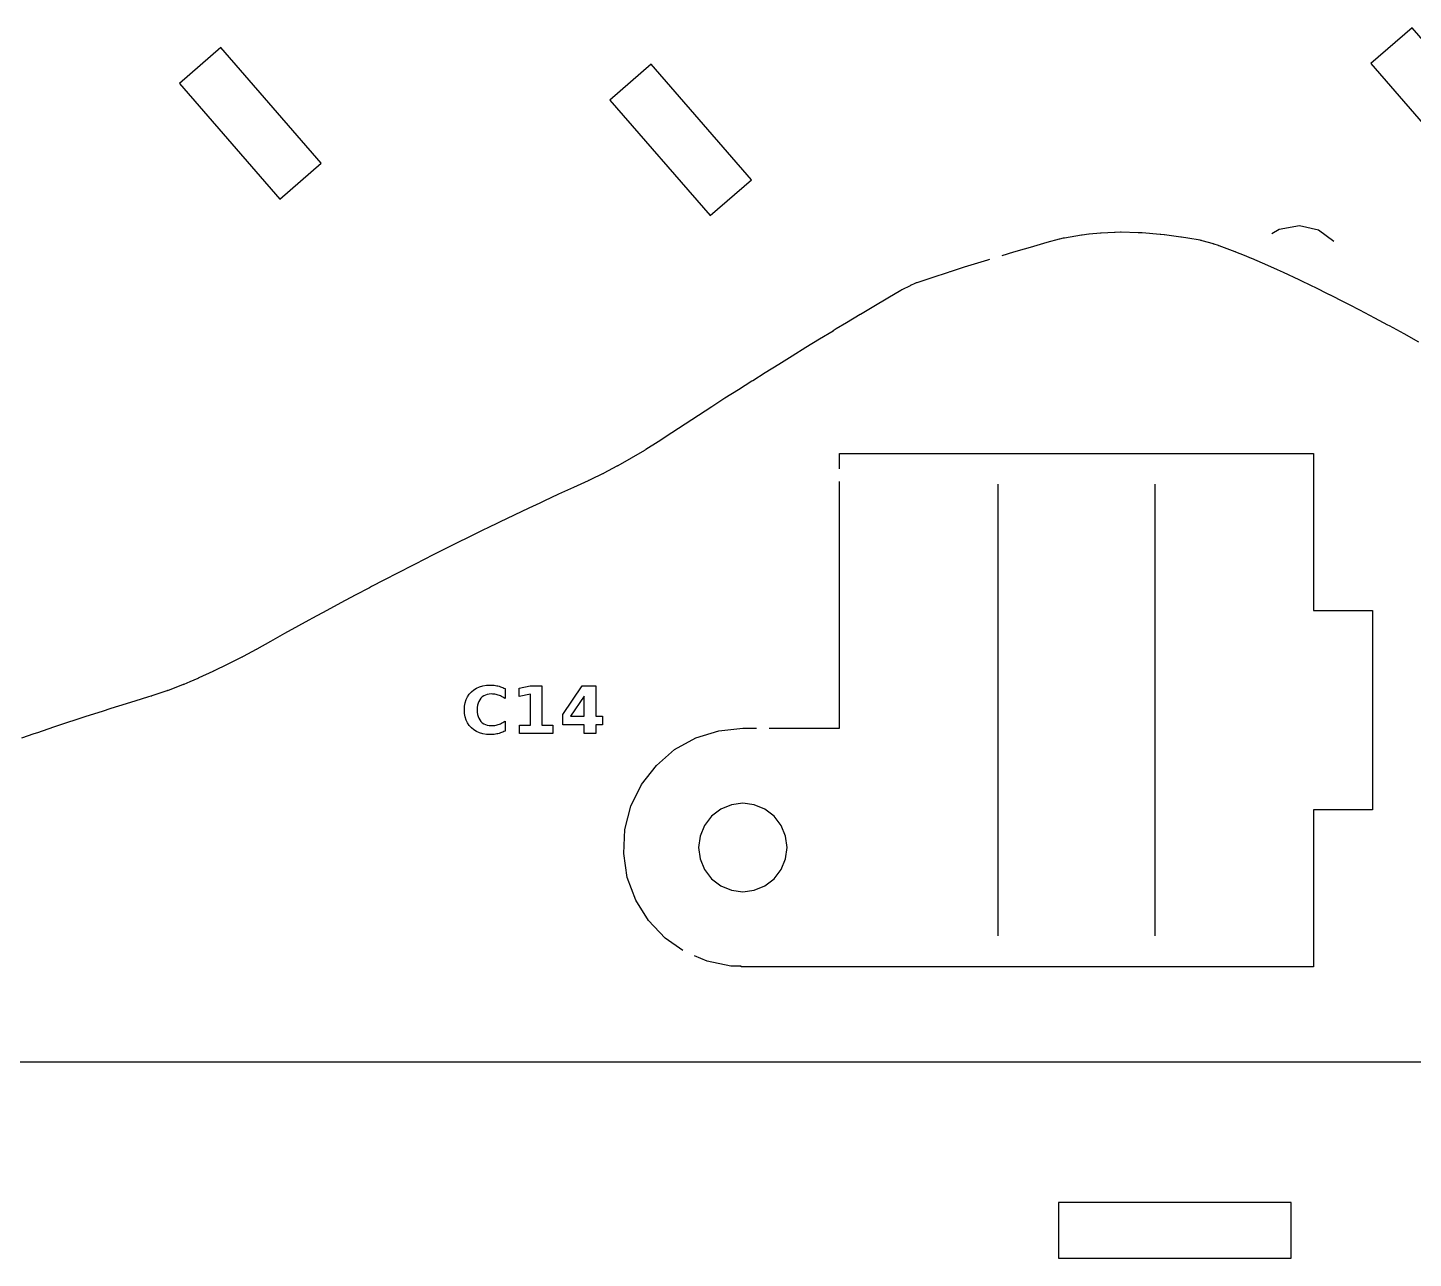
# Model space of a CAD drawing. Header units: millimetres. Extents: x 3 to 297, y 9 to 291.
# Drawn here: x 118.6 to 189.2, y 145.1 to 207.8 of the extents above; entities that cross this region are included whole.
import ezdxf

# ---------------------------------------------------------------- set-up
doc = ezdxf.new("R2010")
doc.units = ezdxf.units.MM
for name, color, linetype in [('CUT', 1, 'CONTINUOUS'), ('ENGRAVE', 5, 'CONTINUOUS'), ('SCORE', 7, 'CONTINUOUS')]:
    doc.layers.add(name, color=color, linetype=linetype)

msp = doc.modelspace()

# ---------------------------------------------------------------- linework, layer by layer
at = {"layer": 'CUT', "color": 1}
for points in [[(192.0959, 200.0475), (194.2033, 201.8759), (189.0983, 207.76), (186.9909, 205.9316), (192.0959, 200.0475)], [(126.3096, 204.9168), (131.4146, 199.0327), (133.522, 200.8611), (128.417, 206.7452), (126.3096, 204.9168)], [(153.3301, 198.188), (155.4375, 200.0163), (150.3324, 205.9004), (148.225, 204.0721), (153.3301, 198.188)], [(154.4166, 168.1771), (153.873, 167.952), (153.4062, 167.5938), (153.048, 167.127), (152.8229, 166.5834), (152.7461, 166), (152.8229, 165.4166), (153.048, 164.873), (153.4062, 164.4062), (153.873, 164.048), (154.4166, 163.8229), (155, 163.7461), (155.5834, 163.8229), (156.127, 164.048), (156.5938, 164.4062), (156.952, 164.873), (157.1771, 165.4166), (157.2539, 166), (157.1771, 166.5834), (156.952, 167.127), (156.5938, 167.5938), (156.127, 167.952), (155.5834, 168.1771), (155, 168.2539), (154.4166, 168.1771)], [(171.075, 145.075), (182.925, 145.075), (182.925, 147.925), (171.075, 147.925), (171.075, 145.075)]]:
    msp.add_lwpolyline(points, close=True, dxfattribs=at)
for points in [[(189.4313, 191.7463), (188.6858, 192.1587), (187.9325, 192.5697), (187.8592, 192.6087), (187.8578, 192.6095), (187.1858, 192.9689), (186.433, 193.3691), (186.4251, 193.3732), (185.9065, 193.6393), (185.6638, 193.7639), (184.899, 194.1549), (184.8908, 194.159), (184.1114, 194.5426), (184.0314, 194.581), (184.0269, 194.5831), (183.3379, 194.917), (183.3305, 194.9205), (182.5462, 195.2876), (182.537, 195.2918), (182.2389, 195.4254), (181.7411, 195.6469), (181.7334, 195.6502), (180.925, 195.9968), (180.9174, 195.9999), (180.5458, 196.1533), (180.1063, 196.3308), (180.0992, 196.3337), (180.0921, 196.3364), (180.085, 196.3391), (179.2618, 196.6481), (179.2511, 196.652), (179.2403, 196.6558), (179.2295, 196.6596), (179.0065, 196.7339), (178.9938, 196.738), (178.981, 196.7419), (178.9682, 196.7457), (178.3955, 196.9092), (178.3626, 196.9176), (178.3296, 196.9251), (178.2962, 196.9317), (177.6755, 197.0363), (177.3431, 197.0912), (177.3335, 197.0927), (177.324, 197.0941), (177.3144, 197.0955), (176.4759, 197.2069), (176.4653, 197.2082), (176.2861, 197.2288), (176.2755, 197.2299), (176.265, 197.231), (176.2544, 197.2319), (175.3447, 197.3049), (175.3374, 197.3054), (175.3301, 197.3059), (175.3227, 197.3064), (175.1675, 197.3151), (175.1575, 197.3156), (175.1475, 197.316), (175.1375, 197.3163), (174.2698, 197.3366), (174.258, 197.3367), (174.2463, 197.3368), (174.2345, 197.3367), (173.9724, 197.3328), (173.9617, 197.3325), (173.9509, 197.3322), (173.9402, 197.3317), (173.2543, 197.2973), (173.2409, 197.2965), (173.2275, 197.2955), (173.2142, 197.2944), (172.6464, 197.241), (172.638, 197.2401), (172.6296, 197.2392), (172.6213, 197.2383), (172.29, 197.1979), (172.2758, 197.196), (172.2616, 197.1939), (172.2475, 197.1917), (171.3819, 197.0448), (171.3606, 197.0408), (171.3394, 197.0364), (171.3182, 197.0316), (171.1374, 196.9876), (171.1312, 196.986), (171.1249, 196.9844), (171.1187, 196.9828), (170.4919, 196.8161), (170.4803, 196.8129), (169.636, 196.5706), (169.3264, 196.4798), (169.3247, 196.4793), (168.79, 196.3233), (168.1912, 196.1438)], [(167.5693, 195.9548), (167.4639, 195.9225), (167.4623, 195.922), (167.1154, 195.8161), (166.2792, 195.5558), (165.5536, 195.3238), (165.5522, 195.3233), (165.4553, 195.2924), (164.6217, 195.0235), (163.8658, 194.7721), (163.8324, 194.7599), (163.7995, 194.7468), (163.7668, 194.7327), (163.5393, 194.6263), (163.5321, 194.6229), (163.5249, 194.6195), (163.5178, 194.616), (163.1082, 194.4114), (163.0887, 194.4012), (163.0694, 194.3907), (163.0502, 194.3798), (162.3798, 193.9824), (161.679, 193.5654), (160.987, 193.15), (160.985, 193.1487), (160.2807, 192.7276), (159.7635, 192.4127), (159.5975, 192.311), (159.5952, 192.3095), (158.9016, 191.8863), (158.2114, 191.4623), (157.5225, 191.0365), (156.8343, 190.6091), (156.1475, 190.1802), (155.5072, 189.7783), (155.4635, 189.7508), (154.7762, 189.3175), (154.0907, 188.8818), (153.4169, 188.4476), (152.7357, 188.007), (152.0601, 187.5658), (151.3878, 187.1229), (150.7393, 186.6932), (150.7244, 186.6834), (150.7093, 186.6737), (150.6943, 186.6641), (150.0597, 186.2676), (150.039, 186.2549), (150.0182, 186.2424), (149.9973, 186.2302), (149.3208, 185.8407), (148.6435, 185.4504), (148.6238, 185.4393), (148.6041, 185.4284), (148.5842, 185.4176), (147.921, 185.0647), (147.8983, 185.0529), (147.8755, 185.0413), (147.8526, 185.03), (147.2597, 184.743), (147.2552, 184.7408), (147.1581, 184.6943), (147.1451, 184.6881), (147.132, 184.6821), (147.119, 184.6761), (146.3728, 184.3379), (145.615, 183.9905), (144.8652, 183.6427), (144.6584, 183.5468), (144.1032, 183.2874), (143.3614, 182.9345), (142.6044, 182.5735), (141.9498, 182.2554), (141.8678, 182.2152), (141.1213, 181.8493), (140.3812, 181.4827), (139.6432, 181.1139), (139.0986, 180.8396), (138.9059, 180.7424), (138.1711, 180.3684), (137.4395, 179.9923), (136.7094, 179.6139), (136.0969, 179.294), (135.9819, 179.2339), (135.2505, 178.8493), (134.5294, 178.4646), (133.8059, 178.0751), (133.0891, 177.6843), (132.9044, 177.5828), (132.3729, 177.2906), (131.6566, 176.8939), (130.9436, 176.4953), (130.2519, 176.1049), (130.2418, 176.0993), (130.2317, 176.0937), (130.2215, 176.0882), (129.5466, 175.7225), (129.5256, 175.7114), (129.5046, 175.7005), (129.4835, 175.6897), (128.7731, 175.3368), (128.7628, 175.3317), (128.0439, 174.9823), (128.0327, 174.9769), (128.0215, 174.9716), (128.0102, 174.9663), (127.3003, 174.6374), (127.28, 174.6281), (127.2596, 174.6191), (127.239, 174.6102), (126.838, 174.4404), (126.8325, 174.4381), (126.5226, 174.3085), (126.5018, 174.3001), (126.481, 174.2918), (126.4601, 174.2836), (125.7253, 174.005), (125.7031, 173.9968), (125.681, 173.9888), (125.6587, 173.9811), (124.8987, 173.7231), (124.8807, 173.7172), (124.8626, 173.7113), (124.8445, 173.7056), (124.7222, 173.6679), (124.0278, 173.4546), (123.1993, 173.195), (122.817, 173.0742), (122.3653, 172.9308), (121.5436, 172.6652), (120.8758, 172.4486), (120.7117, 172.3951), (119.895, 172.124), (119.0689, 171.8483), (118.8948, 171.7892), (118.2578, 171.5712)], [(159.925, 185.2963), (159.925, 186.075), (184.075, 186.075), (184.075, 178.075), (187.075, 178.075), (187.075, 167.925), (184.075, 167.925), (184.075, 159.925), (154.925, 159.925), (154.925, 159.9558), (154.3854, 159.9558), (153.1813, 160.2032), (152.5324, 160.4817)], [(156.3463, 172.075), (159.925, 172.075), (159.925, 184.6463)], [(151.9475, 160.7605), (151.0427, 161.3903), (150.1957, 162.2812), (149.5455, 163.3244), (149.1186, 164.4772), (148.9324, 165.6923), (148.9947, 166.92), (149.3028, 168.11), (149.8442, 169.2137), (150.5966, 170.1857), (151.5293, 170.9865), (152.6041, 171.583), (153.777, 171.951), (154.9962, 172.075), (155.6963, 172.075)], [(10.2328, 149.8682), (10.6226, 150.5976), (11.8756, 152.1244), (13.4024, 153.3774), (15.1443, 154.3084), (17.0344, 154.8818), (18.9963, 155.075), (197.6474, 155.075)]]:
    msp.add_lwpolyline(points, dxfattribs=at)
at = {"layer": 'ENGRAVE', "color": 5}
for points in [[(142.8312, 171.9048), (142.7725, 171.8787), (142.713, 171.8549), (142.6526, 171.8336), (142.5914, 171.8148), (142.5294, 171.7984), (142.4666, 171.7844), (142.4029, 171.7731), (142.3382, 171.7642), (142.2726, 171.7579), (142.2062, 171.7541), (142.1388, 171.7528), (141.9435, 171.7622), (141.7621, 171.7905), (141.5948, 171.8376), (141.4415, 171.9036), (141.3022, 171.9885), (141.1769, 172.0922), (141.0685, 172.212), (140.9798, 172.3452), (140.9108, 172.4919), (140.8615, 172.6521), (140.8319, 172.8256), (140.8221, 173.0126), (140.8319, 173.2), (140.8615, 173.374), (140.9108, 173.5344), (140.9798, 173.6813), (141.0685, 173.8147), (141.1769, 173.9346), (141.3022, 174.0383), (141.4415, 174.1231), (141.5948, 174.1891), (141.7621, 174.2363), (141.9435, 174.2645), (142.1388, 174.274), (142.2062, 174.2727), (142.2726, 174.2689), (142.3382, 174.2626), (142.4029, 174.2537), (142.4666, 174.2423), (142.5294, 174.2284), (142.5914, 174.212), (142.6526, 174.1931), (142.713, 174.1718), (142.7725, 174.1481), (142.8312, 174.1219), (142.8891, 174.0933), (142.8891, 173.5904), (142.8312, 173.6282), (142.7736, 173.6625), (142.7162, 173.6933), (142.6591, 173.7206), (142.6023, 173.7443), (142.5457, 173.7645), (142.4888, 173.7814), (142.4309, 173.7953), (142.372, 173.806), (142.3121, 173.8137), (142.2512, 173.8183), (142.1893, 173.8199), (142.0815, 173.8139), (141.9817, 173.796), (141.8898, 173.7661), (141.8059, 173.7244), (141.7299, 173.6707), (141.6619, 173.605), (141.6032, 173.5289), (141.5552, 173.4437), (141.5179, 173.3495), (141.4912, 173.2462), (141.4752, 173.1339), (141.4699, 173.0126), (141.4752, 172.8917), (141.4912, 172.7798), (141.5179, 172.6769), (141.5552, 172.5829), (141.6032, 172.4978), (141.6619, 172.4217), (141.7299, 172.3561), (141.8059, 172.3024), (141.8898, 172.2606), (141.9817, 172.2308), (142.0815, 172.2129), (142.1893, 172.2069), (142.2512, 172.2084), (142.3121, 172.213), (142.372, 172.2207), (142.4309, 172.2315), (142.4888, 172.2453), (142.5457, 172.2622), (142.6023, 172.2824), (142.6591, 172.3062), (142.7162, 172.3334), (142.7736, 172.3642), (142.8312, 172.3986), (142.8891, 172.4364), (142.8891, 171.9335), (142.8312, 171.9048)], [(144.1797, 173.8036), (143.6117, 173.6864), (143.6117, 174.1128), (144.1765, 174.23), (144.7722, 174.23), (144.7722, 172.2329), (145.3255, 172.2329), (145.3255, 171.8), (143.6263, 171.8), (143.6263, 172.2329), (144.1797, 172.2329), (144.1797, 173.8036)], [(147.8547, 172.6968), (147.8547, 172.2427), (147.508, 172.2427), (147.508, 171.8), (146.9156, 171.8), (146.9156, 172.2427), (145.8381, 172.2427), (145.8381, 172.7798), (146.8114, 174.23), (147.508, 174.23), (147.508, 172.6968), (147.8547, 172.6968)], [(146.9156, 173.7141), (146.2287, 172.6968), (146.9156, 172.6968), (146.9156, 173.7141)]]:
    msp.add_lwpolyline(points, close=True, dxfattribs=at)
at = {"layer": 'SCORE', "color": 7}
for points in [[(181.9465, 197.2725), (182.3242, 197.4976), (183.3497, 197.677), (184.3261, 197.4611), (185.105, 196.8829)], [(168, 161.5), (168, 184.5)], [(176, 161.5), (176, 184.5)]]:
    msp.add_lwpolyline(points, dxfattribs=at)

doc.saveas('drawing.dxf')
